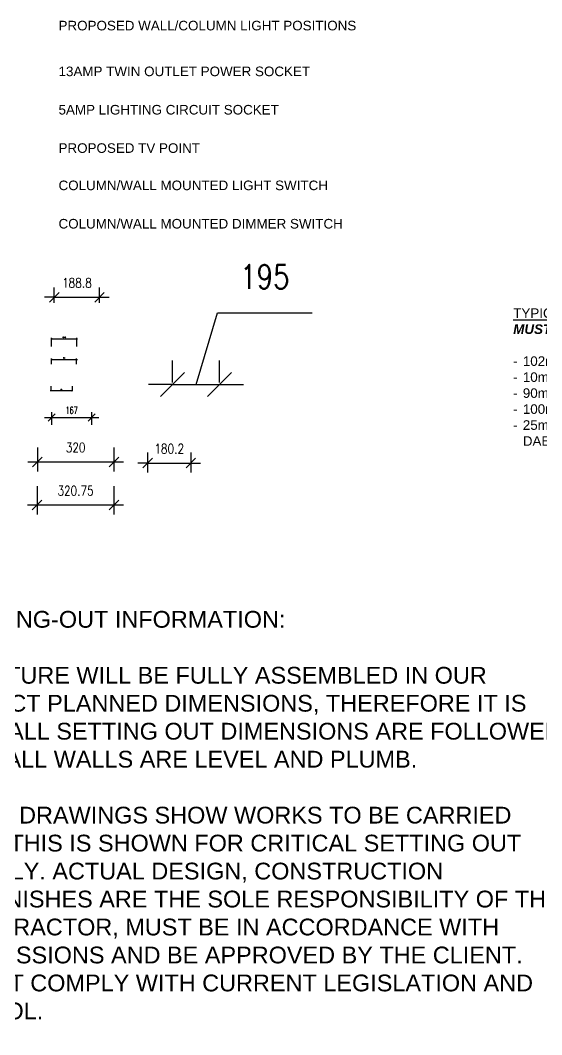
# Model space of a CAD drawing. Header units: millimetres. Extents: x 0 to 23312, y -3206 to 11448.
# Drawn here: x 6541 to 8716, y 3544 to 7775 of the extents above; entities that cross this region are included whole.
import ezdxf

# ---------------------------------------------------------------- set-up
doc = ezdxf.new("R2010")
doc.units = ezdxf.units.MM
doc.header["$LTSCALE"] = 10
doc.header["$PDMODE"] = 35
for name, color, linetype in [('02 - Notes & Text', 251, 'Continuous'), ('40 - Detail Outline', 142, 'Continuous'), ('41 - Detail', 7, 'Continuous')]:
    doc.layers.add(name, color=color, linetype=linetype)
doc.styles.add('1-1.5', font='romans.shx', dxfattribs={"height": 3})
doc.styles.add('1-15', font='romans.shx', dxfattribs={"width": 0.6, "height": 30})
doc.styles.add('1-2', font='romans.shx', dxfattribs={"width": 0.8, "height": 4})
doc.styles.add('1-20', font='romans.shx', dxfattribs={"width": 0.8, "height": 40})
doc.styles.add('1-50', font='romans.shx', dxfattribs={"width": 0.8, "height": 100})
doc.dimstyles.new('1-1.5', dxfattribs={"dimtxt": 3, "dimasz": 3, "dimexe": 3, "dimexo": 3, "dimgap": 2.5, "dimtad": 1, "dimdec": 0, "dimzin": 0, "dimdsep": 46, "dimtxsty": '1-1.5', "dimblk": 'OBLIQUE', "dimcen": 3, "dimdle": 2.5, "dimclrd": 251, "dimclre": 251, "dimclrt": 251, "dimadec": 0, "dimazin": 0, "dimtfac": 1, "dimtdec": 0, "dimtix": 1, "dimtmove": 1, "dimatfit": 3, "dimfxl": 1, "dimtolj": 1, "dimtzin": 0, "dimlwd": 25, "dimarcsym": 0})
doc.dimstyles.new('1-15', dxfattribs={"dimtxt": 30, "dimasz": 30, "dimexe": 30, "dimexo": 30, "dimgap": 15, "dimtad": 1, "dimdec": 0, "dimzin": 0, "dimdsep": 46, "dimtxsty": '1-15', "dimblk": 'OBLIQUE', "dimcen": 30, "dimdle": 30, "dimclrd": 251, "dimclre": 251, "dimclrt": 251, "dimadec": 0, "dimazin": 0, "dimtfac": 1, "dimtdec": 0, "dimtix": 1, "dimtmove": 1, "dimatfit": 3, "dimfxl": 1, "dimtolj": 1, "dimtzin": 0, "dimlwd": 25, "dimarcsym": 0})
doc.dimstyles.new('1-2', dxfattribs={"dimtxt": 4, "dimasz": 4, "dimexe": 4, "dimexo": 4, "dimgap": 4, "dimtad": 1, "dimdec": 0, "dimzin": 0, "dimdsep": 46, "dimtxsty": '1-2', "dimblk": 'OBLIQUE', "dimcen": 4, "dimdle": 4, "dimclrd": 251, "dimclre": 251, "dimclrt": 251, "dimadec": 0, "dimazin": 0, "dimtfac": 1, "dimtdec": 0, "dimtix": 1, "dimtmove": 1, "dimatfit": 3, "dimfxl": 1, "dimtolj": 1, "dimtzin": 0, "dimlwd": 25, "dimarcsym": 0})
doc.dimstyles.new('1-2 Roundoff', dxfattribs={"dimtxt": 4, "dimasz": 4, "dimexe": 4, "dimexo": 4, "dimgap": 4, "dimtad": 1, "dimdsep": 46, "dimtxsty": '1-2', "dimblk": 'OBLIQUE', "dimcen": 4, "dimdle": 4, "dimclrd": 251, "dimclre": 251, "dimclrt": 251, "dimazin": 2, "dimtfac": 1, "dimtix": 1, "dimtmove": 1, "dimatfit": 3, "dimfxl": 1, "dimtolj": 1, "dimtzin": 0, "dimlwd": 25, "dimarcsym": 0})
doc.dimstyles.new('1-20', dxfattribs={"dimtxt": 40, "dimasz": 40, "dimexe": 40, "dimexo": 40, "dimgap": 40, "dimtad": 1, "dimdec": 0, "dimzin": 0, "dimdsep": 46, "dimtxsty": '1-20', "dimblk": 'OBLIQUE', "dimcen": 40, "dimdle": 40, "dimclrd": 251, "dimclre": 251, "dimclrt": 251, "dimadec": 0, "dimazin": 0, "dimtfac": 1, "dimtdec": 0, "dimtix": 1, "dimtmove": 1, "dimatfit": 3, "dimfxl": 1, "dimtolj": 1, "dimtzin": 0, "dimlwd": 25, "dimarcsym": 0})
doc.dimstyles.new('1-20 Accurate', dxfattribs={"dimtxt": 40, "dimasz": 40, "dimexe": 40, "dimexo": 40, "dimgap": 40, "dimtad": 1, "dimdec": 1, "dimzin": 0, "dimdsep": 46, "dimtxsty": '1-20', "dimblk": 'OBLIQUE', "dimcen": 40, "dimdle": 40, "dimclrd": 251, "dimclre": 251, "dimclrt": 251, "dimazin": 0, "dimtfac": 1, "dimtdec": 1, "dimtix": 1, "dimtmove": 1, "dimatfit": 3, "dimfxl": 1, "dimtolj": 1, "dimtzin": 0, "dimlwd": 25, "dimarcsym": 0})
doc.dimstyles.new('1-20 Roundoff', dxfattribs={"dimtxt": 40, "dimasz": 40, "dimexe": 40, "dimexo": 40, "dimgap": 40, "dimtad": 1, "dimdsep": 46, "dimtxsty": '1-20', "dimblk": 'OBLIQUE', "dimcen": 40, "dimdle": 40, "dimclrd": 251, "dimclre": 251, "dimclrt": 251, "dimazin": 2, "dimtfac": 1, "dimtix": 1, "dimtmove": 1, "dimatfit": 3, "dimfxl": 1, "dimtolj": 1, "dimtzin": 0, "dimlwd": 25, "dimarcsym": 0})
doc.dimstyles.new('1-50', dxfattribs={"dimtxt": 100, "dimasz": 100, "dimexe": 100, "dimexo": 100, "dimgap": 100, "dimtad": 1, "dimdec": 0, "dimzin": 0, "dimdsep": 46, "dimtxsty": '1-50', "dimblk": 'OBLIQUE', "dimcen": 100, "dimdle": 100, "dimclrd": 251, "dimclre": 251, "dimclrt": 251, "dimadec": 0, "dimazin": 0, "dimtfac": 1, "dimtdec": 0, "dimtmove": 1, "dimatfit": 3, "dimfxl": 1, "dimtolj": 1, "dimtzin": 0, "dimlwd": 25, "dimarcsym": 0})

# ---------------------------------------------------------------- blocks, each defined once
blk = doc.blocks.new('_Oblique')
at = {"color": 0, "linetype": 'ByBlock', "lineweight": -2}
blk.add_line((-0.5, -0.5), (0.5, 0.5), dxfattribs=at)
blk = doc.blocks.new('*D84')
at = {"layer": '40 - Detail Outline', "color": 251, "lineweight": 25, "ltscale": 10, "transparency": 16777216}
blk.add_line((6668.1, 6361), (6779.6, 6361), dxfattribs=at)
at = {"layer": '40 - Detail Outline', "color": 251, "lineweight": -2, "ltscale": 10, "transparency": 16777216}
for p, q in [((6672.1, 6341.1), (6672.1, 6365)), ((6775.6, 6341.1), (6775.6, 6365))]:
    blk.add_line(p, q, dxfattribs=at)
at = {"layer": 'Defpoints', "color": 0, "ltscale": 10, "transparency": 16777216}
for p in [(6775.6, 6361), (6672.1, 6337.1), (6775.6, 6337.1)]:
    blk.add_point(p, dxfattribs=at)
at = {"layer": '40 - Detail Outline', "color": 251, "lineweight": 25, "ltscale": 10, "transparency": 16777216, "xscale": 4, "yscale": 4, "zscale": 4, "rotation": 180}
blk.add_blockref('_Oblique', (6672.1, 6361), dxfattribs=at)
at = {"layer": '40 - Detail Outline', "color": 251, "lineweight": 25, "ltscale": 10, "transparency": 16777216, "xscale": 4, "yscale": 4, "zscale": 4}
blk.add_blockref('_Oblique', (6775.6, 6361), dxfattribs=at)
at = {"layer": '40 - Detail Outline', "color": 251, "ltscale": 10, "transparency": 16777216, "insert": (6723.8, 6367), "char_height": 4, "attachment_point": 5, "style": '1-2'}
blk.add_mtext('\\A1;104', dxfattribs=at)
blk = doc.blocks.new('*D85')
at = {"layer": '40 - Detail Outline', "color": 251, "lineweight": 25, "ltscale": 10, "transparency": 16777216}
blk.add_line((6665.9, 6230.9), (6759.6, 6230.9), dxfattribs=at)
at = {"layer": '40 - Detail Outline', "color": 251, "lineweight": -2, "ltscale": 10, "transparency": 16777216}
for p, q in [((6668.4, 6248.5), (6668.4, 6227.9)), ((6757.1, 6248.5), (6757.1, 6227.9))]:
    blk.add_line(p, q, dxfattribs=at)
at = {"layer": 'Defpoints', "color": 0, "ltscale": 10, "transparency": 16777216}
for p in [(6668.4, 6251.5), (6757.1, 6251.5), (6757.1, 6230.9)]:
    blk.add_point(p, dxfattribs=at)
at = {"layer": '40 - Detail Outline', "color": 251, "lineweight": 25, "ltscale": 10, "transparency": 16777216, "xscale": 3, "yscale": 3, "zscale": 3, "rotation": 180}
blk.add_blockref('_Oblique', (6668.4, 6230.9), dxfattribs=at)
at = {"layer": '40 - Detail Outline', "color": 251, "lineweight": 25, "ltscale": 10, "transparency": 16777216, "xscale": 3, "yscale": 3, "zscale": 3}
blk.add_blockref('_Oblique', (6757.1, 6230.9), dxfattribs=at)
at = {"layer": '40 - Detail Outline', "color": 251, "ltscale": 10, "transparency": 16777216, "insert": (6712.7, 6234.9), "char_height": 3, "attachment_point": 5, "style": '1-1.5'}
blk.add_mtext('\\A1;89', dxfattribs=at)
blk = doc.blocks.new('*D86')
at = {"layer": '40 - Detail Outline', "color": 251, "lineweight": -2, "ltscale": 10, "transparency": 16777216}
for p, q in [((6672.2, 6141), (6672.2, 6088)), ((6838.8, 6141), (6838.8, 6088))]:
    blk.add_line(p, q, dxfattribs=at)
at = {"layer": '40 - Detail Outline', "color": 251, "lineweight": 25, "ltscale": 10, "transparency": 16777216}
blk.add_line((6642.2, 6118), (6868.8, 6118), dxfattribs=at)
at = {"layer": 'Defpoints', "color": 0, "ltscale": 10, "transparency": 16777216}
for p in [(6672.2, 6171), (6838.8, 6171), (6838.8, 6118)]:
    blk.add_point(p, dxfattribs=at)
at = {"layer": '40 - Detail Outline', "color": 251, "lineweight": 25, "ltscale": 10, "transparency": 16777216, "xscale": 30, "yscale": 30, "zscale": 30, "rotation": 180}
blk.add_blockref('_Oblique', (6672.2, 6118), dxfattribs=at)
at = {"layer": '40 - Detail Outline', "color": 251, "lineweight": 25, "ltscale": 10, "transparency": 16777216, "xscale": 30, "yscale": 30, "zscale": 30}
blk.add_blockref('_Oblique', (6838.8, 6118), dxfattribs=at)
at = {"layer": '40 - Detail Outline', "color": 251, "ltscale": 10, "transparency": 16777216, "insert": (6755.5, 6148), "char_height": 30, "attachment_point": 5, "style": '1-15'}
blk.add_mtext('\\A1;167', dxfattribs=at)
blk = doc.blocks.new('*D87')
at = {"layer": '40 - Detail Outline', "color": 251, "lineweight": -2, "ltscale": 10, "transparency": 16777216}
for p, q in [((6612.5, 5992.8), (6612.5, 5893.1)), ((6932.1, 5992.8), (6932.1, 5893.1))]:
    blk.add_line(p, q, dxfattribs=at)
at = {"layer": '40 - Detail Outline', "color": 251, "lineweight": 25, "ltscale": 10, "transparency": 16777216}
blk.add_line((6572.5, 5933.1), (6972.1, 5933.1), dxfattribs=at)
at = {"layer": 'Defpoints', "color": 0, "ltscale": 10, "transparency": 16777216}
for p in [(6612.5, 6032.8), (6932.1, 6032.8), (6932.1, 5933.1)]:
    blk.add_point(p, dxfattribs=at)
at = {"layer": '40 - Detail Outline', "color": 251, "lineweight": 25, "ltscale": 10, "transparency": 16777216, "xscale": 40, "yscale": 40, "zscale": 40, "rotation": 180}
blk.add_blockref('_Oblique', (6612.5, 5933.1), dxfattribs=at)
at = {"layer": '40 - Detail Outline', "color": 251, "lineweight": 25, "ltscale": 10, "transparency": 16777216, "xscale": 40, "yscale": 40, "zscale": 40}
blk.add_blockref('_Oblique', (6932.1, 5933.1), dxfattribs=at)
at = {"layer": '40 - Detail Outline', "color": 251, "ltscale": 10, "transparency": 16777216, "insert": (6772.3, 5993.1), "char_height": 40, "attachment_point": 5, "style": '1-20'}
blk.add_mtext('\\A1;320', dxfattribs=at)
blk = doc.blocks.new('*D88')
at = {"layer": '40 - Detail Outline', "color": 251, "lineweight": -2, "ltscale": 10, "transparency": 16777216}
for p, q in [((7072.3, 5972), (7072.3, 5888.3)), ((7252.6, 5972), (7252.6, 5888.3))]:
    blk.add_line(p, q, dxfattribs=at)
at = {"layer": '40 - Detail Outline', "color": 251, "lineweight": 25, "ltscale": 10, "transparency": 16777216}
for p, q in [((7072.3, 5928.3), (7032.3, 5928.3)), ((7072.3, 5928.3), (7252.6, 5928.3)), ((7252.6, 5928.3), (7292.6, 5928.3))]:
    blk.add_line(p, q, dxfattribs=at)
at = {"layer": 'Defpoints', "color": 0, "ltscale": 10, "transparency": 16777216}
for p in [(7072.3, 6012), (7252.6, 6012), (7252.6, 5928.3)]:
    blk.add_point(p, dxfattribs=at)
at = {"layer": '40 - Detail Outline', "color": 251, "lineweight": 25, "ltscale": 10, "transparency": 16777216, "xscale": 40, "yscale": 40, "zscale": 40}
blk.add_blockref('_Oblique', (7072.3, 5928.3), dxfattribs=at)
at = {"layer": '40 - Detail Outline', "color": 251, "lineweight": 25, "ltscale": 10, "transparency": 16777216, "xscale": 40, "yscale": 40, "zscale": 40, "rotation": 180}
blk.add_blockref('_Oblique', (7252.6, 5928.3), dxfattribs=at)
at = {"layer": '40 - Detail Outline', "color": 251, "ltscale": 10, "transparency": 16777216, "insert": (7162.5, 5988.3), "char_height": 40, "attachment_point": 5, "style": '1-20'}
blk.add_mtext('\\A1;180.2', dxfattribs=at)
blk = doc.blocks.new('*D89')
at = {"layer": '40 - Detail Outline', "color": 251, "lineweight": 25, "ltscale": 10, "transparency": 16777216}
for p, q in [((7274.4, 6255.6), (7364.4, 6555.6)), ((7364.4, 6555.6), (7758.7, 6555.6)), ((7176.7, 6255.6), (7076.7, 6255.6)), ((7176.7, 6255.6), (7372, 6255.6)), ((7176.7, 6255.6), (7372, 6255.6)), ((7372, 6255.6), (7472, 6255.6))]:
    blk.add_line(p, q, dxfattribs=at)
at = {"layer": '40 - Detail Outline', "color": 251, "lineweight": -2, "ltscale": 10, "transparency": 16777216}
for p, q in [((7176.7, 6263.7), (7176.7, 6355.6)), ((7372, 6263.7), (7372, 6355.6))]:
    blk.add_line(p, q, dxfattribs=at)
at = {"layer": 'Defpoints', "color": 0, "ltscale": 10, "transparency": 16777216}
for p in [(7372, 6255.6), (7176.7, 6163.7), (7372, 6163.7)]:
    blk.add_point(p, dxfattribs=at)
at = {"layer": '40 - Detail Outline', "color": 251, "lineweight": 25, "ltscale": 10, "transparency": 16777216, "xscale": 100, "yscale": 100, "zscale": 100}
blk.add_blockref('_Oblique', (7176.7, 6255.6), dxfattribs=at)
at = {"layer": '40 - Detail Outline', "color": 251, "lineweight": 25, "ltscale": 10, "transparency": 16777216, "xscale": 100, "yscale": 100, "zscale": 100, "rotation": 180}
blk.add_blockref('_Oblique', (7372, 6255.6), dxfattribs=at)
at = {"layer": '40 - Detail Outline', "color": 251, "ltscale": 10, "transparency": 16777216, "insert": (7561.5, 6705.6), "char_height": 100, "attachment_point": 5, "style": '1-50'}
blk.add_mtext('\\A1;195', dxfattribs=at)
blk = doc.blocks.new('*D90')
at = {"layer": '40 - Detail Outline', "color": 251, "lineweight": -2, "ltscale": 10, "transparency": 16777216}
for p, q in [((6682.9, 6597.2), (6682.9, 6660.1)), ((6871.7, 6597.2), (6871.7, 6660.1))]:
    blk.add_line(p, q, dxfattribs=at)
at = {"layer": '40 - Detail Outline', "color": 251, "lineweight": 25, "ltscale": 10, "transparency": 16777216}
for p, q in [((6682.9, 6620.1), (6642.9, 6620.1)), ((6682.9, 6620.1), (6871.7, 6620.1)), ((6871.7, 6620.1), (6911.7, 6620.1))]:
    blk.add_line(p, q, dxfattribs=at)
at = {"layer": 'Defpoints', "color": 0, "ltscale": 10, "transparency": 16777216}
for p in [(6871.7, 6620.1), (6682.9, 6557.2), (6871.7, 6557.2)]:
    blk.add_point(p, dxfattribs=at)
at = {"layer": '40 - Detail Outline', "color": 251, "lineweight": 25, "ltscale": 10, "transparency": 16777216, "xscale": 40, "yscale": 40, "zscale": 40}
blk.add_blockref('_Oblique', (6682.9, 6620.1), dxfattribs=at)
at = {"layer": '40 - Detail Outline', "color": 251, "lineweight": 25, "ltscale": 10, "transparency": 16777216, "xscale": 40, "yscale": 40, "zscale": 40, "rotation": 180}
blk.add_blockref('_Oblique', (6871.7, 6620.1), dxfattribs=at)
at = {"layer": '40 - Detail Outline', "color": 251, "ltscale": 10, "transparency": 16777216, "insert": (6777.3, 6680.1), "char_height": 40, "attachment_point": 5, "style": '1-20'}
blk.add_mtext('\\A1;188.8', dxfattribs=at)
blk = doc.blocks.new('*D104')
at = {"layer": '40 - Detail Outline', "color": 251, "lineweight": 25, "ltscale": 10, "transparency": 16777216}
blk.add_line((6668.1, 6446.9), (6780.6, 6446.9), dxfattribs=at)
at = {"layer": '40 - Detail Outline', "color": 251, "lineweight": -2, "ltscale": 10, "transparency": 16777216}
for p, q in [((6672.1, 6415), (6672.1, 6450.9)), ((6776.6, 6415), (6776.6, 6450.9))]:
    blk.add_line(p, q, dxfattribs=at)
at = {"layer": 'Defpoints', "color": 0, "ltscale": 10, "transparency": 16777216}
for p in [(6776.6, 6446.9), (6672.1, 6411), (6776.6, 6411)]:
    blk.add_point(p, dxfattribs=at)
at = {"layer": '40 - Detail Outline', "color": 251, "lineweight": 25, "ltscale": 10, "transparency": 16777216, "xscale": 4, "yscale": 4, "zscale": 4, "rotation": 180}
blk.add_blockref('_Oblique', (6672.1, 6446.9), dxfattribs=at)
at = {"layer": '40 - Detail Outline', "color": 251, "lineweight": 25, "ltscale": 10, "transparency": 16777216, "xscale": 4, "yscale": 4, "zscale": 4}
blk.add_blockref('_Oblique', (6776.6, 6446.9), dxfattribs=at)
at = {"layer": '40 - Detail Outline', "color": 251, "ltscale": 10, "transparency": 16777216, "insert": (6724.3, 6452.9), "char_height": 4, "attachment_point": 5, "style": '1-2'}
blk.add_mtext('\\A1;104.5', dxfattribs=at)
blk = doc.blocks.new('*D105')
at = {"layer": '40 - Detail Outline', "color": 251, "lineweight": -2, "ltscale": 10, "transparency": 16777216}
for p, q in [((6611.4, 5832), (6611.4, 5713.1)), ((6932.1, 5832), (6932.1, 5713.1))]:
    blk.add_line(p, q, dxfattribs=at)
at = {"layer": '40 - Detail Outline', "color": 251, "lineweight": 25, "ltscale": 10, "transparency": 16777216}
blk.add_line((6972.1, 5753.1), (6571.4, 5753.1), dxfattribs=at)
at = {"layer": 'Defpoints', "color": 0, "ltscale": 10, "transparency": 16777216}
for p in [(6611.4, 5872), (6932.1, 5872), (6611.4, 5753.1)]:
    blk.add_point(p, dxfattribs=at)
at = {"layer": '40 - Detail Outline', "color": 251, "lineweight": 25, "ltscale": 10, "transparency": 16777216, "xscale": 40, "yscale": 40, "zscale": 40, "rotation": 180}
blk.add_blockref('_Oblique', (6611.4, 5753.1), dxfattribs=at)
at = {"layer": '40 - Detail Outline', "color": 251, "lineweight": 25, "ltscale": 10, "transparency": 16777216, "xscale": 40, "yscale": 40, "zscale": 40}
blk.add_blockref('_Oblique', (6932.1, 5753.1), dxfattribs=at)
at = {"layer": '40 - Detail Outline', "color": 251, "ltscale": 10, "transparency": 16777216, "insert": (6771.8, 5813.1), "char_height": 40, "attachment_point": 5, "style": '1-20'}
blk.add_mtext('\\A1;320.75', dxfattribs=at)

msp = doc.modelspace()

# ---------------------------------------------------------------- texts
at = {"layer": '02 - Notes & Text', "color": 3, "insert": (8597.446, 6573.614), "char_height": 40, "width": 991.14553, "attachment_point": 1, "style": '1-20'}
msp.add_mtext('\\A1;{\\fArial|b0|i0|c0|p34;\\W1;\\LTYPICAL WALL CONSTRUCTION\\l:\\P\\fArial|b1|i1|c0|p34;MUST ACHIEVE 0.18W/m²K\\fArial|b0|i1|c0|p34;\\P\\pxql;\\fArial|b0|i0|c0|p34;\\P\\pi-1,l1,t1;-^I102mm OUTER SKIN BRICKWORK\\P-^I10mm AIR CAVITY\\P-^I90mm PIR INSULATED CAVITY\\P-^I100mm INNER SKIN BLOCKWORK\\P-^I25mm ALLOWANCE FOR DOT AND DAB PLASTERBOARD AND SKIM}', dxfattribs=at)
at = {"layer": '40 - Detail Outline', "color": 7, "char_height": 40, "attachment_point": 4, "style": '1-20'}
for s, insert in [('{\\fArial|b0|i0|c0|p34;\\W1;\\C3;PROPOSED WALL/COLUMN LIGHT POSITIONS}', (6700.867, 7752.976)), ('{\\fArial|b0|i0|c0|p34;\\W1;\\C3;13AMP TWIN OUTLET POWER SOCKET}', (6700.867, 7562.004)), ('{\\fArial|b0|i0|c0|p34;\\W1;\\C3;5AMP LIGHTING CIRCUIT SOCKET}', (6700.867, 7402.018)), ('{\\fArial|b0|i0|c0|p34;\\W1;\\C3;PROPOSED TV POINT}', (6700.867, 7242.018)), ('{\\fArial|b0|i0|c0|p34;\\W1;\\C3;COLUMN/WALL MOUNTED LIGHT SWITCH}', (6700.867, 7086.45)), ('{\\fArial|b0|i0|c0|p34;\\W1;\\C3;COLUMN/WALL MOUNTED DIMMER SWITCH}', (6700.867, 6926.45))]:
    msp.add_mtext(s, dxfattribs=dict(at, insert=insert))
at = {"layer": '41 - Detail', "insert": (5642.989, 5311.403), "char_height": 70, "width": 3152.6049, "attachment_point": 1, "style": '1-20'}
msp.add_mtext("{\\fArial|b0|i0|c0|p34;\\W1;\\C3;IMPORTANT SETTING-OUT INFORMATION:\\P\\P1). VALE'S STRUCTURE WILL BE FULLY ASSEMBLED IN OUR FACTORY TO EXACT PLANNED DIMENSIONS, THEREFORE IT IS ESSENTIAL THAT ALL SETTING OUT DIMENSIONS ARE FOLLOWED PRECISELY AND  ALL WALLS ARE LEVEL AND PLUMB.\\P\\P2). WHERE VALE'S DRAWINGS SHOW WORKS TO BE CARRIED OUT BY OTHERS, THIS IS SHOWN FOR CRITICAL SETTING OUT INFORMATION ONLY. ACTUAL DESIGN, CONSTRUCTION METHODS AND FINISHES ARE THE SOLE RESPONSIBILITY OF THE APPOINTED CONTRACTOR, MUST BE IN ACCORDANCE WITH RELEVANT  PERMISSIONS AND BE APPROVED BY THE CLIENT. ALL DETAILS MUST COMPLY WITH CURRENT LEGISLATION AND BUILDING CONTROL.\\P\\P3). VALE'S DATUM TO FINISHED FLOOR LEVEL MUST BE CHECKED ON SITE AHEAD OF ANY WORK BEING CARRIED OUT RELATIVE TO THIS POINT. ANY DISCREPANCY FOUND BEYOND +/- 7mm MUST BE REPORTED BACK TO VALE IMMEDIATELY.\\P\\P4). ALL BASEWORK SETTING-OUT DIMENSIONS SHOWN ARE TAKEN TO THE FRONT FACE OF OUTER SKIN OF BRICKWORK. (REFER TO CONSERVATORY CILL AND LOW WALL SECTION FOR FURTHER DETAILS.)\\P\\P5). CONSERVATORY BASEWORK TO BE SET OUT PERPENDICULAR TO HOUSE WALLS.\\P\\P6). CONSERVATORY FINISHED FLOOR LEVEL TO RUN THROUGH LEVEL WITH EXISTING ###### FINISHED FLOOR LEVEL. MEASURED AT -#### FROM VALE'S DATUM LINE AND SUBJECT TO SITE CHECK BY BUILDER.\\P\\P7). IF ANY OF YOUR PHYSICAL DIMENSIONS DIFFER TO THOSE ON THE DRAWING IT IS IMPERATIVE YOU CONTACT VALE GARDEN HOUSES IMMEDIATELY.}", dxfattribs=at)

# ---------------------------------------------------------------- dimensions: what is measured, and where the dimension line sits
at = {"layer": '40 - Detail Outline', "color": 251, "ltscale": 10}
for base, p1, p2, dimstyle, picture, middle in [((7371.995, 6255.591), (7176.735, 6163.663), (7371.995, 6163.663), '1-50', '*D89', (7464.365, 6705.591)), ((6871.742, 6620.079), (6682.937, 6557.18), (6871.742, 6557.18), '1-20 Accurate', '*D90', (6777.339, 6680.079)), ((6775.631, 6360.961), (6672.053, 6337.135), (6775.631, 6337.135), '1-2', '*D84', (6723.842, 6366.961)), ((6757.052, 6230.882), (6668.433, 6251.465), (6757.052, 6251.465), '1-1.5', '*D85', (6712.743, 6234.882)), ((6838.807, 6117.99), (6672.177, 6171.005), (6838.807, 6171.005), '1-15', '*D86', (6755.492, 6147.99)), ((6932.147, 5933.087), (6612.501, 6032.759), (6932.147, 6032.759), '1-20', '*D87', (6772.324, 5993.087)), ((7252.566, 5928.334), (7072.343, 6011.96), (7252.566, 6011.96), '1-20 Accurate', '*D88', (7162.454, 5988.334))]:
    dim = msp.add_linear_dim(base=base, p1=p1, p2=p2, dimstyle=dimstyle, dxfattribs=at)
    dim.commit()
    dim.dimension.update_dxf_attribs({"geometry": picture, "text_midpoint": middle})
at = {"layer": '40 - Detail Outline', "ltscale": 10}
for base, p1, p2, dimstyle, picture, middle in [((6776.553, 6446.923), (6672.053, 6410.961), (6776.553, 6410.961), '1-2 Roundoff', '*D104', (6724.303, 6452.923)), ((6611.397, 5753.135), (6932.147, 5871.953), (6611.397, 5871.953), '1-20 Roundoff', '*D105', (6771.772, 5813.135))]:
    dim = msp.add_linear_dim(base=base, p1=p1, p2=p2, dimstyle=dimstyle, dxfattribs=at)
    dim.commit()
    dim.dimension.update_dxf_attribs({"geometry": picture, "text_midpoint": middle})

doc.saveas('drawing.dxf')
